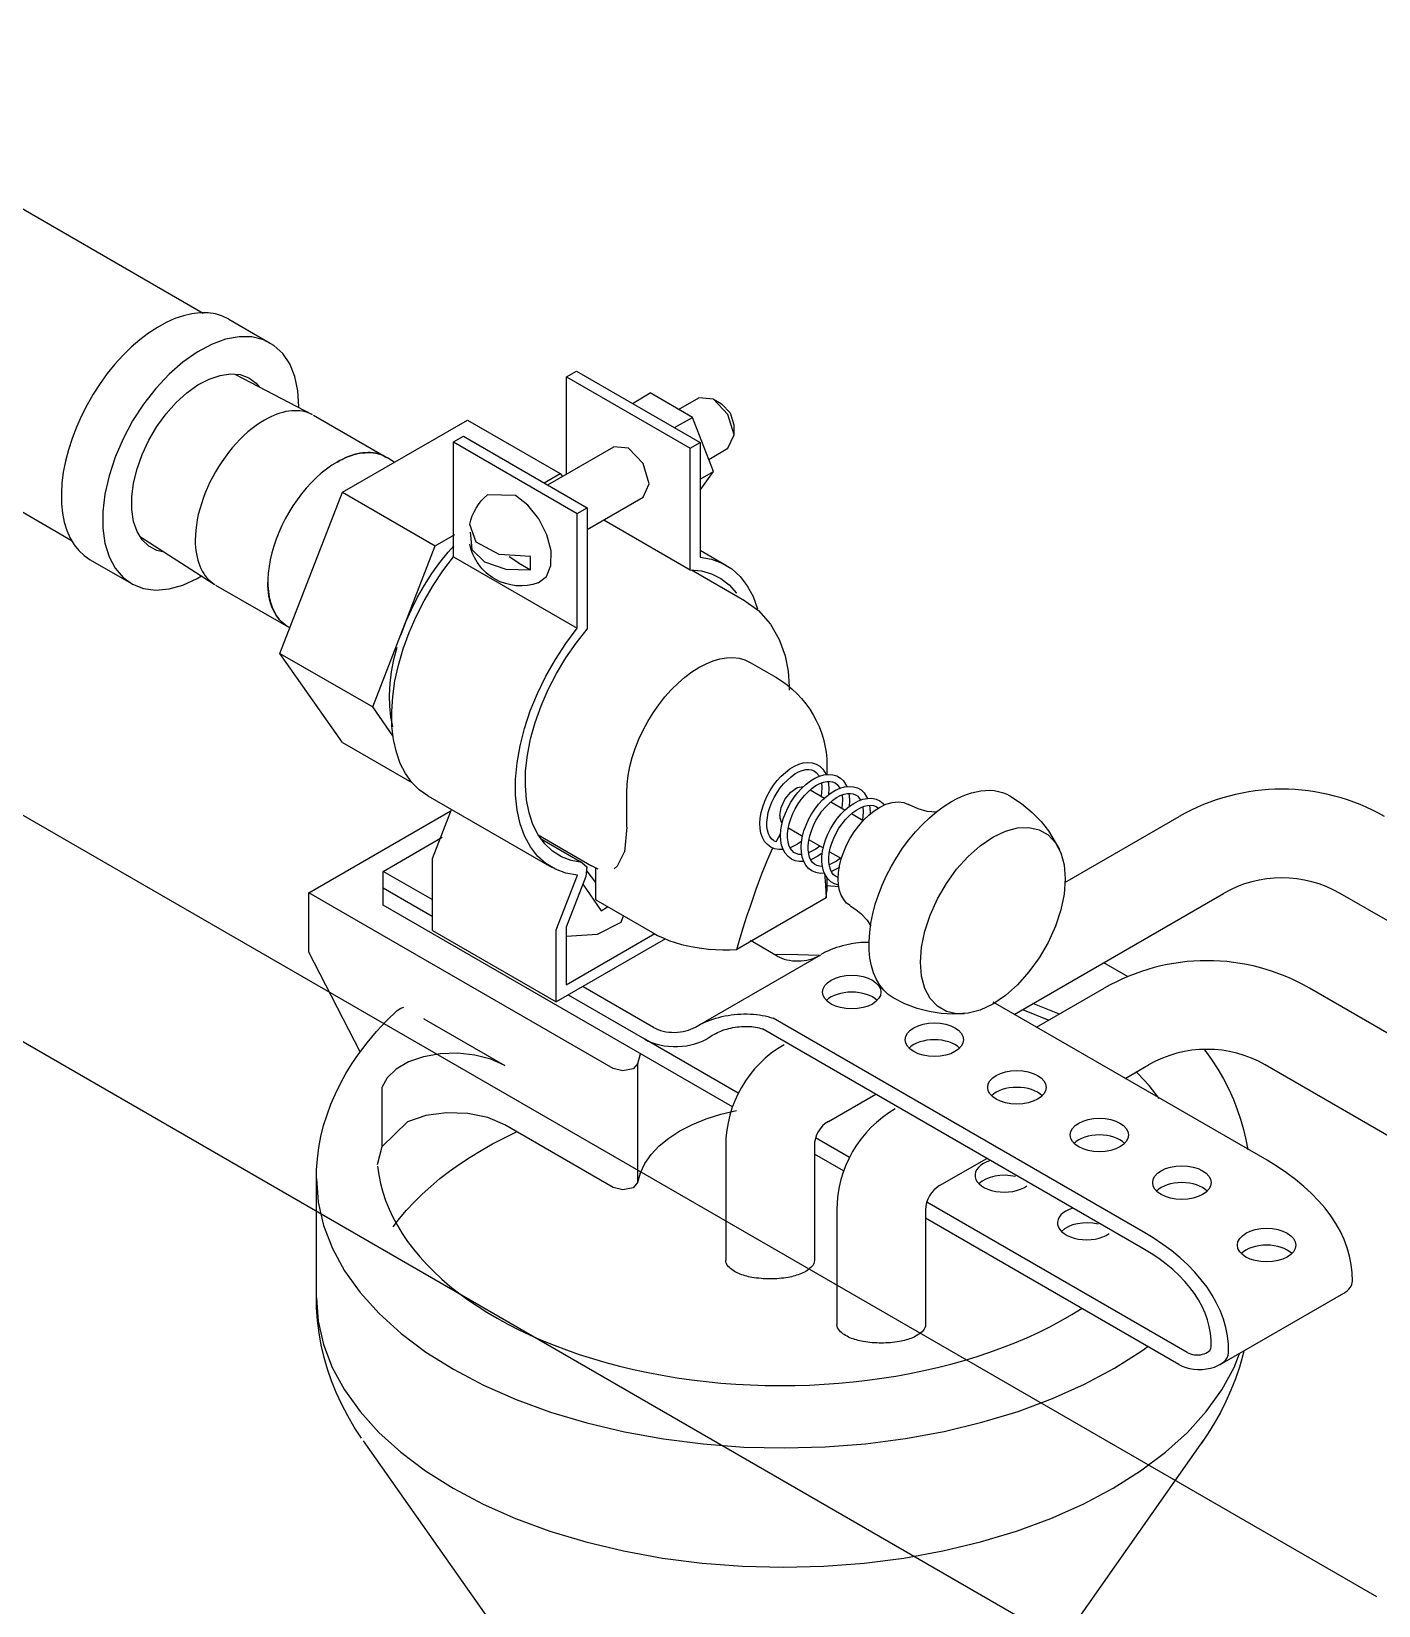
# Model space of a CAD drawing. Header units: centimetres. Extents: x 394264 to 551709, y 50011 to 59011.
# Drawn here: x 525746.5 to 525861.9, y 53905.5 to 54040.4 of the extents above; entities that cross this region are included whole.
import ezdxf

# ---------------------------------------------------------------- set-up
doc = ezdxf.new("R2010")
doc.units = ezdxf.units.CM
doc.layers.add('-M-YNGN-ZON3', color=6, linetype='SP', lineweight=30)
doc.layers.add('0-KRCN-YNG-CIHAZ', color=4, linetype='Continuous', lineweight=30)
doc.styles.add('CIZGI', font='tahoma.ttf', dxfattribs={"width": 0.8, "oblique": 20})
doc.linetypes.add('SP', pattern='A,2,-0.1,["SP",CIZGI,S=0.14,R=0.2,X=0,Y=-0.07],-0.255', length=2.355)

# ---------------------------------------------------------------- blocks, each defined once
blk = doc.blocks.new('A$C66BCA59E')
at = {"layer": '0-KRCN-YNG-CIHAZ', "color": 31, "linetype": 'Continuous', "lineweight": -3, "extrusion": (0, 0.816497, 0.57735)}
for p, q in [((957.53, -792.84, 2364.98), (1189.84, -926.97, 2469.64)), ((944.32, -804.62, 2361.06), (1176.79, -938.83, 2465.84)), ((1069.97, -805.82, 2557.75), (1089.3, -816.98, 2557.75)), ((1091.5, -817.5, 2557.75), (1095.04, -819.54, 2557.75)), ((1092, -822.21, 2568.16), (1098.64, -825.67, 2564.76)), ((1120.44, -822.43, 2724.07), (1121.29, -821.94, 2724.07)), ((1120.44, -822.43, 2724.07), (1131.04, -828.55, 2724.07)), ((1120.44, -830.77, 2724.07), (1120.44, -822.43, 2724.07)), ((1121.29, -821.94, 2724.07), (1131.89, -828.06, 2724.07)), ((1126.08, -824.71, 2724.07), (1127.61, -823.82, 2724.07)), ((1131.22, -825.91, 2724.07), (1127.61, -823.82, 2724.07)), ((1130.04, -825.23, 2724.07), (1131.77, -824.23, 2724.07)), ((1133.02, -824.35, 2724.07), (1133.73, -824.76, 2724.07)), ((1098.76, -825.73, 2564.76), (1104.98, -829.32, 2564.76)), ((1101.23, -832.33, 2583.59), (1111.95, -826.14, 2583.59)), ((1111.95, -826.14, 2583.59), (1119.9, -830.73, 2583.59)), ((1129.69, -826.79, 2724.07), (1131.22, -825.91, 2724.07)), ((1133.02, -830.55, 2724.07), (1131.22, -825.91, 2724.07)), ((1134.79, -827.41, 2724.07), (1134.79, -826.59, 2724.07)), ((1110.75, -828.02, 2724.07), (1111.6, -827.53, 2724.07)), ((1110.75, -828.02, 2724.07), (1121.36, -834.15, 2724.07)), ((1110.75, -837.85, 2724.07), (1110.75, -828.02, 2724.07)), ((1111.6, -827.53, 2724.07), (1122.2, -833.66, 2724.07)), ((1131.04, -828.55, 2724.07), (1131.89, -828.06, 2724.07)), ((1131.89, -828.06, 2724.07), (1131.89, -837.89, 2724.07)), ((1134.27, -828.56, 2724.07), (1134.79, -827.41, 2724.07)), ((1105.67, -829.76, 2555.58), (1105.09, -829.39, 2564.76)), ((1118.82, -831.7, 2724.07), (1124.49, -828.43, 2724.07)), ((1131.04, -838.97, 2724.07), (1131.04, -828.55, 2724.07)), ((1132.62, -829.51, 2724.07), (1134.27, -828.56, 2724.07)), ((1100.78, -829.74, 2564.76), (1100.78, -829.74, 2564.76)), ((1100.78, -829.74, 2564.76), (1100.78, -829.74, 2564.76)), ((1118.52, -831.53, 2575.97), (1119.9, -830.73, 2583.59)), ((1119.9, -830.73, 2583.59), (1120.08, -830.97, 2579.76)), ((1131.89, -832.16, 2724.07), (1133.02, -830.55, 2724.07)), ((1131.89, -831.21, 2724.07), (1133.02, -830.55, 2724.07)), ((1071.82, -832.87, 2557.75), (1078.08, -836.48, 2557.75)), ((1095.87, -846.14, 2583.59), (1101.23, -832.33, 2583.59)), ((1101.23, -832.33, 2583.59), (1109.19, -836.92, 2583.59)), ((1116.05, -832.61, 2724.07), (1113.65, -832.54, 2724.07)), ((1122.2, -835.52, 2724.07), (1126.99, -832.76, 2724.07)), ((1121.36, -834.15, 2724.07), (1122.2, -833.66, 2724.07)), ((1121.36, -843.98, 2724.07), (1121.36, -834.15, 2724.07)), ((1122.2, -833.66, 2724.07), (1122.2, -844.07, 2724.07)), ((1123.64, -834.69, 2724.07), (1131.04, -838.97, 2724.07)), ((1083.93, -836.16, 2568.74), (1090.25, -840.21, 2564.76)), ((1109.19, -836.92, 2583.59), (1110.85, -835.96, 2590.98)), ((1112.18, -835.75, 2724.07), (1112.21, -836.01, 2724.07)), ((1103.83, -850.73, 2583.59), (1109.19, -836.92, 2583.59)), ((1131.89, -837.3, 2724.07), (1134.1, -838.57, 2724.07)), ((1079.6, -838.11, 2557.75), (1083.14, -840.15, 2557.75)), ((1110.75, -837.85, 2724.07), (1121.36, -843.98, 2724.07)), ((1115.52, -837.83, 2724.07), (1116.34, -838.37, 2724.07)), ((1115.52, -837.83, 2724.07), (1116.34, -838.37, 2724.07)), ((1116.33, -838.39, 2724.07), (1117.35, -838.98, 2724.07)), ((1117.35, -838.98, 2724.07), (1117.35, -837.84, 2724.07)), ((1131.15, -838.98, 2591.79), (1135.69, -841.6, 2583.59)), ((1090.36, -840.28, 2564.76), (1096.58, -843.87, 2564.76)), ((1096.72, -843.95, 2556.49), (1096.69, -843.93, 2564.76)), ((1101.23, -853.76, 2583.59), (1095.87, -846.14, 2583.59)), ((1095.87, -846.14, 2583.59), (1103.83, -850.73, 2583.59)), ((1136.16, -846.91, 2583.59), (1138.37, -848.18, 2583.59)), ((1139.51, -848.97, 2596.34), (1139.51, -849.3, 2596.81)), ((1105.56, -853.2, 2576.3), (1103.83, -850.73, 2583.59)), ((1101.23, -853.76, 2583.59), (1107.17, -857.19, 2581.95)), ((1142.75, -855.77, 2583.59), (1142.75, -856.53, 2583.59)), ((1141.32, -857.83, 2583.59), (1142.55, -858.54, 2583.59)), ((1142.32, -857.68, 2583.59), (1142.26, -858.37, 2583.59)), ((1142.28, -857.21, 2583.59), (1142.32, -857.68, 2583.59)), ((1142.87, -857.09, 2583.59), (1142.92, -857.68, 2583.59)), ((1142.92, -857.68, 2583.59), (1142.88, -858.26, 2583.59)), ((1108.54, -858.34, 2724.07), (1119.15, -864.46, 2724.07)), ((1125.59, -860.8, 2583.59), (1125.59, -858.07, 2583.59)), ((1143.09, -858.85, 2583.59), (1144.31, -859.56, 2583.59)), ((1144.09, -858.71, 2583.59), (1144.03, -859.39, 2583.59)), ((1144.05, -858.23, 2583.59), (1144.09, -858.71, 2583.59)), ((1144.64, -858.11, 2583.59), (1144.69, -858.71, 2583.59)), ((1144.69, -858.71, 2583.59), (1144.65, -859.28, 2583.59)), ((1145.82, -859.25, 2583.59), (1145.86, -859.73, 2583.59)), ((1146.41, -859.13, 2583.59), (1146.46, -859.73, 2583.59)), ((1098.34, -866.65, 2728.15), (1110.47, -859.65, 2726.27)), ((1108.95, -863.7, 2724.07), (1110.57, -859.51, 2724.07)), ((1144.86, -859.87, 2583.59), (1145.87, -860.46, 2583.59)), ((1145.86, -859.73, 2583.59), (1145.79, -860.41, 2583.59)), ((1146.46, -859.73, 2583.59), (1146.45, -859.92, 2583.59)), ((1104.71, -864.82, 2618.75), (1109.78, -861.89, 2614.62)), ((1118.01, -861.7, 2591.77), (1122.57, -864.33, 2583.59)), ((1125.59, -861.03, 2583.59), (1125.39, -863.13, 2583.59)), ((1125.59, -861.03, 2583.59), (1125.59, -860.81, 2583.59)), ((1138.39, -862.28, 2583.59), (1138.79, -861.54, 2583.59)), ((1139.45, -861.09, 2583.59), (1140.66, -861.79, 2583.59)), ((1118.21, -862, 2724.07), (1121.76, -864.05, 2724.07)), ((1124.81, -864.35, 2583.59), (1125.39, -863.13, 2583.59)), ((1141.22, -862.11, 2583.59), (1142.43, -862.81, 2583.59)), ((1142.98, -863.13, 2583.59), (1144, -863.72, 2583.59)), ((1108.95, -869.89, 2724.07), (1108.95, -863.7, 2724.07)), ((1123.14, -864.62, 2583.59), (1122.53, -864.31, 2583.59)), ((1122.94, -867.26, 2583.59), (1122.94, -864.53, 2583.59)), ((1124.51, -864.6, 2583.59), (1124.81, -864.35, 2583.59)), ((1143.83, -864.48, 2583.59), (1143.13, -864.84, 2583.59)), ((1104.71, -867.7, 2622.84), (1104.71, -864.82, 2618.75)), ((1108.92, -867.24, 2622.19), (1104.71, -864.82, 2618.75)), ((1119.55, -869.82, 2724.07), (1121.37, -865.14, 2724.07)), ((1122.09, -865.25, 2724.07), (1120.4, -869.6, 2724.07)), ((1121.84, -865.9, 2724.07), (1123.4, -868.19, 2724.07)), ((1122.96, -865.77, 2721.45), (1122.2, -864.79, 2724.07)), ((1142.75, -865.34, 2583.59), (1142.75, -866.49, 2583.59)), ((1124.43, -881.71, 2728.15), (1098.34, -866.65, 2728.15)), ((1098.34, -871.75, 2728.15), (1098.34, -866.65, 2728.15)), ((1108.92, -868.69, 2624.23), (1104.71, -866.26, 2620.79)), ((1122.94, -867.26, 2583.59), (1127.8, -870.06, 2583.59)), ((1142.69, -867.09, 2583.59), (1135.04, -871.51, 2583.59)), ((1142.69, -867.09, 2583.59), (1142.75, -866.49, 2583.59)), ((1134.66, -884.99, 2647.28), (1104.71, -867.7, 2622.84)), ((1123.4, -868.19, 2724.07), (1123.96, -867.86, 2724.41)), ((1108.95, -869.89, 2724.07), (1119.55, -876.01, 2724.07)), ((1119.55, -876.01, 2724.07), (1119.55, -869.82, 2724.07)), ((1120.4, -869.6, 2724.07), (1120.4, -874.54, 2724.07)), ((1128.92, -870.6, 2727.97), (1119.55, -876.01, 2724.07)), ((1120.4, -874.54, 2724.07), (1128.01, -870.15, 2728.02)), ((1138.5, -872.07, 2629.02), (1136.21, -870.75, 2627.15)), ((1102.76, -880.27, 2728.15), (1098.34, -871.75, 2728.15)), ((1131.62, -878.08, 2637.51), (1142.23, -871.96, 2628.85)), ((1127.15, -879.21, 2639.11), (1120.6, -875.43, 2633.77)), ((1127.89, -878.2, 2637.68), (1121.85, -874.71, 2632.75)), ((1105.93, -876.75, 2728.15), (1106.23, -876.54, 2728.15)), ((1106.23, -876.54, 2728.15), (1106.48, -876.45, 2728.15)), ((1180.47, -889.58, 2653.78), (1157.01, -876.04, 2634.63)), ((1108.2, -877.44, 2728.15), (1108.21, -877.45, 2728.15)), ((1108.21, -877.45, 2728.15), (1115.14, -881.45, 2728.15)), ((1169.86, -895.71, 2662.44), (1138.15, -877.4, 2636.55)), ((1135.15, -883.83, 2645.65), (1127.15, -879.21, 2639.11)), ((1169.83, -897.13, 2664.46), (1137.24, -878.31, 2637.84)), ((1126.56, -891.46, 2728.15), (1126.56, -881.27, 2728.15)), ((1126.56, -891.46, 2728.15), (1126.56, -881.27, 2728.15)), ((1104.6, -883.33, 2728.15), (1104.6, -888.43, 2728.15)), ((1106.81, -886.29, 2728.15), (1104.6, -888.43, 2728.15)), ((1124.43, -891.9, 2728.15), (1115.14, -886.54, 2728.15)), ((1104.6, -888.43, 2728.15), (1104.2, -889.98, 2728.15)), ((1144.68, -889.33, 2653.43), (1141.78, -887.66, 2651.06)), ((1144.18, -890.49, 2655.06), (1141.68, -889.05, 2653.02)), ((1099, -901.35, 2728.15), (1099, -891.14, 2728.15)), ((1173.63, -906.05, 2677.07), (1151.3, -893.16, 2658.84)), ((1172.91, -907.08, 2678.52), (1151.21, -894.55, 2660.8)), ((1176.45, -907.08, 2678.52), (1187.06, -900.95, 2669.86)), ((1103.02, -913.61, 2728.15), (1117.62, -934.39, 2728.15)), ((1174.98, -913.61, 2728.15), (1158.84, -936.58, 2728.15))]:
    blk.add_line(p, q, dxfattribs=at)
at = {"layer": '0-KRCN-YNG-CIHAZ', "color": 31, "linetype": 'Continuous', "lineweight": -3, "extrusion": (1.12e-14, -1.8e-15, -1)}
for p, q in [((1088.85, -823.13, 2557.75), (1089.81, -822.63, 2557.75)), ((1089.81, -822.63, 2557.75), (1090.74, -822.31, 2557.75)), ((1090.74, -822.31, 2557.75), (1091.64, -822.18, 2557.75)), ((1091.64, -822.18, 2557.75), (1092.46, -822.25, 2557.75)), ((1092.46, -822.25, 2557.75), (1093.2, -822.53, 2557.75)), ((1093.2, -822.53, 2557.75), (1093.84, -822.99, 2557.75)), ((1086.98, -824.65, 2557.75), (1087.9, -823.81, 2557.75)), ((1087.9, -823.81, 2557.75), (1088.85, -823.13, 2557.75)), ((1093.84, -822.99, 2557.75), (1094.08, -823.29, 2557.28)), ((1086.12, -825.62, 2557.75), (1086.98, -824.65, 2557.75)), ((1084.64, -827.87, 2557.75), (1085.33, -826.7, 2557.75)), ((1085.33, -826.7, 2557.75), (1086.12, -825.62, 2557.75)), ((1084.07, -829.08, 2557.75), (1084.64, -827.87, 2557.75)), ((1083.63, -830.31, 2557.75), (1084.07, -829.08, 2557.75)), ((1083.32, -831.54, 2557.75), (1083.63, -830.31, 2557.75)), ((1083.17, -832.71, 2557.75), (1083.32, -831.54, 2557.75)), ((1083.17, -833.82, 2557.75), (1083.17, -832.71, 2557.75)), ((1083.32, -834.82, 2557.75), (1083.17, -833.82, 2557.75)), ((1083.63, -835.69, 2557.75), (1083.32, -834.82, 2557.75)), ((1084.07, -836.41, 2557.75), (1083.63, -835.69, 2557.75)), ((1084.64, -836.96, 2557.75), (1084.07, -836.41, 2557.75)), ((1085.33, -837.33, 2557.75), (1084.64, -836.96, 2557.75)), ((1085.95, -837.46, 2557.69), (1085.33, -837.33, 2557.75))]:
    blk.add_line(p, q, dxfattribs=at)
at = {"layer": '0-KRCN-YNG-CIHAZ', "color": 31, "linetype": 'Continuous', "lineweight": -3}
for p, q in [((1109.58, -838.36, 2583.59), (1110.3, -837.46, 2583.59)), ((1110.3, -837.46, 2583.59), (1110.78, -836.92, 2584.02)), ((1108.89, -839.3, 2583.59), (1109.58, -838.36, 2583.59)), ((1131.04, -838.97, 2724.07), (1131.99, -839.06, 2724.07)), ((1131.89, -837.89, 2724.07), (1132.87, -838.06, 2724.07)), ((1132.87, -838.06, 2724.07), (1133.77, -838.4, 2724.07)), ((1133.77, -838.4, 2724.07), (1134.59, -838.89, 2724.07)), ((1134.59, -838.89, 2724.07), (1135.31, -839.54, 2724.07)), ((1088.78, -839.73, 2557.75), (1089.15, -839.5, 2558.5)), ((1107.67, -841.32, 2583.59), (1108.26, -840.29, 2583.59)), ((1108.26, -840.29, 2583.59), (1108.89, -839.3, 2583.59)), ((1131.99, -839.06, 2724.07), (1132.87, -839.31, 2724.07)), ((1132.87, -839.31, 2724.07), (1133.67, -839.71, 2724.07)), ((1133.67, -839.71, 2724.07), (1134.38, -840.27, 2724.07)), ((1134.38, -840.27, 2724.07), (1134.99, -840.97, 2724.07)), ((1135.31, -839.54, 2724.07), (1135.92, -840.34, 2724.07)), ((1135.92, -840.34, 2724.07), (1136.42, -841.27, 2724.07)), ((1107.14, -842.37, 2583.59), (1107.67, -841.32, 2583.59)), ((1136.42, -841.27, 2724.07), (1136.8, -842.32, 2724.07)), ((1106.66, -843.43, 2583.59), (1107.14, -842.37, 2583.59)), ((1106.25, -844.51, 2583.59), (1106.66, -843.43, 2583.59)), ((1105.64, -846.66, 2583.59), (1105.91, -845.59, 2583.59)), ((1105.44, -847.71, 2583.59), (1105.64, -846.66, 2583.59)), ((1105.32, -848.73, 2583.59), (1105.44, -847.71, 2583.59)), ((1105.27, -849.73, 2583.59), (1105.32, -848.73, 2583.59)), ((1105.29, -850.67, 2583.59), (1105.27, -849.73, 2583.59)), ((1105.39, -851.58, 2583.59), (1105.29, -850.67, 2583.59)), ((1105.56, -852.42, 2583.59), (1105.39, -851.58, 2583.59)), ((1163.14, -865.78, 3086.98), (1172.94, -860.12, 3086.98)), ((1142.75, -866.04, 2728.17), (1143.8, -866.11, 2728.15)), ((1158.79, -877.07, 3086.98), (1176.74, -866.71, 3086.98)), ((1325.17, -946.63, 3086.98), (1186.74, -866.71, 3086.98)), ((1160.72, -878.18, 3086.98), (1166.52, -874.83, 3086.98)), ((1325.71, -956.58, 3086.98), (1184.12, -874.83, 3086.98)), ((1159.5, -876.66, 2728.13), (1161.78, -877.57, 2728.04)), ((1126.56, -881.27, 2728.15), (1126.77, -880.45, 2728.15)), ((1168.32, -882.57, 3086.98), (1170.32, -881.41, 3086.98)), ((1321.85, -963.13, 3086.98), (1180.32, -881.41, 3086.98)), ((1142.88, -886.25, 3086.98), (1146.93, -883.91, 3086.98)), ((1131.23, -886.5, 2728.15), (1132.41, -886.02, 2728.15)), ((1132.41, -886.02, 2728.15), (1133.67, -885.62, 2728.15)), ((1133.67, -885.62, 2728.15), (1135, -885.31, 2728.15)), ((1129.2, -887.67, 2728.15), (1130.16, -887.05, 2728.15)), ((1130.16, -887.05, 2728.15), (1131.23, -886.5, 2728.15)), ((1127.69, -889.07, 2728.15), (1128.38, -888.35, 2728.15)), ((1128.38, -888.35, 2728.15), (1129.2, -887.67, 2728.15)), ((1134.08, -888.33, 3086.98), (1134.08, -898.15, 3086.98)), ((1141.68, -888.33, 3086.98), (1141.68, -898.15, 3086.98)), ((1126.77, -890.64, 2728.15), (1127.16, -889.84, 2728.15)), ((1127.16, -889.84, 2728.15), (1127.69, -889.07, 2728.15)), ((1152.41, -891.75, 3086.98), (1156.46, -889.41, 3086.98)), ((1126.56, -891.46, 2728.15), (1126.77, -890.64, 2728.15)), ((1143.61, -893.83, 3086.98), (1143.61, -903.65, 3086.98)), ((1151.21, -893.83, 3086.98), (1151.21, -903.65, 3086.98)), ((1178.39, -906.27, 2728.15), (1178.1, -907.3, 2728.15)), ((1178.47, -905.91, 2729.23), (1178.39, -906.27, 2728.15)), ((1178.1, -907.3, 2728.15), (1177.76, -908.3, 2728.15)), ((1177.76, -908.3, 2728.15), (1177.38, -909.29, 2728.15)), ((1176.95, -910.25, 2728.15), (1176.48, -911.18, 2728.15)), ((1177.38, -909.29, 2728.15), (1176.95, -910.25, 2728.15)), ((1176.48, -911.18, 2728.15), (1175.97, -912.09, 2728.15)), ((1175.42, -912.96, 2728.15), (1174.84, -913.82, 2728.15)), ((1175.97, -912.09, 2728.15), (1175.42, -912.96, 2728.15))]:
    blk.add_line(p, q, dxfattribs=at)
at = {"layer": '0-KRCN-YNG-CIHAZ', "color": 31, "linetype": 'Continuous', "lineweight": -3, "extrusion": (1.6e-15, -1.7e-15, -1)}
for p, q in [((1125.11, -869.16, 2724.07), (1125.31, -868.64, 2725.49)), ((1123.09, -870.2, 2724.07), (1125.11, -869.16, 2724.07)), ((1120.4, -870.36, 2724.07), (1123.09, -870.2, 2724.07))]:
    blk.add_line(p, q, dxfattribs=at)
at = {"layer": '0-KRCN-YNG-CIHAZ', "color": 31, "linetype": 'Continuous', "lineweight": -3, "extrusion": (-2.26e-14, -9e-15, -1)}
for p, q in [((1140.27, -871.96, 2728.15), (1138.19, -871.95, 2728.15)), ((1142.1, -872.03, 2728.14), (1140.27, -871.96, 2728.15)), ((1162.68, -877.05, 2727.86), (1160.4, -876.14, 2728.08))]:
    blk.add_line(p, q, dxfattribs=at)
at = {"layer": '0-KRCN-YNG-CIHAZ', "color": 31, "linetype": 'Continuous', "lineweight": -3, "extrusion": (8.3e-15, 1.7e-15, -1)}
for p, q in [((1099, -891.14, 2728.15), (1099.15, -893.16, 2728.15)), ((1099.15, -893.16, 2728.15), (1099.61, -895.16, 2728.15)), ((1099.61, -895.16, 2728.15), (1100.37, -897.13, 2728.15)), ((1100.37, -897.13, 2728.15), (1101.42, -899.05, 2728.15)), ((1101.42, -899.05, 2728.15), (1102.76, -900.92, 2728.15)), ((1102.76, -900.92, 2728.15), (1104.38, -902.7, 2728.15)), ((1104.38, -902.7, 2728.15), (1106.26, -904.41, 2728.15)), ((1106.26, -904.41, 2728.15), (1108.39, -906.01, 2728.15)), ((1108.39, -906.01, 2728.15), (1110.75, -907.49, 2728.15)), ((1167.4, -907.4, 2728.15), (1169.75, -905.91, 2728.15)), ((1169.75, -905.91, 2728.15), (1170.26, -905.53, 2729.89)), ((1110.75, -907.49, 2728.15), (1113.33, -908.85, 2728.15)), ((1164.83, -908.77, 2728.15), (1167.4, -907.4, 2728.15)), ((1113.33, -908.85, 2728.15), (1116.11, -910.08, 2728.15)), ((1162.07, -910, 2728.15), (1164.83, -908.77, 2728.15)), ((1116.11, -910.08, 2728.15), (1119.06, -911.16, 2728.15)), ((1159.13, -911.1, 2728.15), (1162.07, -910, 2728.15)), ((1119.06, -911.16, 2728.15), (1122.17, -912.09, 2728.15)), ((1156.03, -912.03, 2728.15), (1159.13, -911.1, 2728.15)), ((1122.17, -912.09, 2728.15), (1125.4, -912.86, 2728.15)), ((1125.4, -912.86, 2728.15), (1128.74, -913.46, 2728.15)), ((1149.48, -913.43, 2728.15), (1152.81, -912.81, 2728.15)), ((1152.81, -912.81, 2728.15), (1156.03, -912.03, 2728.15)), ((1128.74, -913.46, 2728.15), (1132.15, -913.89, 2728.15)), ((1132.15, -913.89, 2728.15), (1135.62, -914.15, 2728.15)), ((1135.62, -914.15, 2728.15), (1139.11, -914.23, 2728.15)), ((1139.11, -914.23, 2728.15), (1142.6, -914.14, 2728.15)), ((1142.6, -914.14, 2728.15), (1146.07, -913.87, 2728.15)), ((1146.07, -913.87, 2728.15), (1149.48, -913.43, 2728.15))]:
    blk.add_line(p, q, dxfattribs=at)
at = {"layer": '0-KRCN-YNG-CIHAZ', "color": 31, "linetype": 'Continuous', "lineweight": -3, "extrusion": (2.52e-14, 3.8e-15, -1)}
for p, q in [((1099, -901.35, 2728.15), (1099.15, -903.36, 2728.15)), ((1099.15, -903.36, 2728.15), (1099.61, -905.36, 2728.15)), ((1099.61, -905.36, 2728.15), (1100.36, -907.33, 2728.15)), ((1177.64, -907.33, 2728.15), (1178.1, -906.14, 2729.25)), ((1100.36, -907.33, 2728.15), (1101.41, -909.25, 2728.15)), ((1176.59, -909.25, 2728.15), (1177.64, -907.33, 2728.15)), ((1101.41, -909.25, 2728.15), (1102.75, -911.11, 2728.15)), ((1175.25, -911.11, 2728.15), (1176.59, -909.25, 2728.15)), ((1102.75, -911.11, 2728.15), (1104.36, -912.9, 2728.15)), ((1173.64, -912.9, 2728.15), (1175.25, -911.11, 2728.15)), ((1104.36, -912.9, 2728.15), (1106.23, -914.6, 2728.15)), ((1171.76, -914.6, 2728.15), (1173.64, -912.9, 2728.15)), ((1106.23, -914.6, 2728.15), (1108.36, -916.2, 2728.15)), ((1169.64, -916.2, 2728.15), (1171.76, -914.6, 2728.15)), ((1108.36, -916.2, 2728.15), (1110.71, -917.68, 2728.15)), ((1167.28, -917.68, 2728.15), (1169.64, -916.2, 2728.15)), ((1110.71, -917.68, 2728.15), (1113.29, -919.04, 2728.15)), ((1164.71, -919.04, 2728.15), (1167.28, -917.68, 2728.15)), ((1113.29, -919.04, 2728.15), (1116.06, -920.27, 2728.15)), ((1161.94, -920.27, 2728.15), (1164.71, -919.04, 2728.15)), ((1116.06, -920.27, 2728.15), (1119, -921.35, 2728.15)), ((1159, -921.35, 2728.15), (1161.94, -920.27, 2728.15)), ((1119, -921.35, 2728.15), (1122.09, -922.28, 2728.15)), ((1122.09, -922.28, 2728.15), (1125.32, -923.05, 2728.15)), ((1152.68, -923.05, 2728.15), (1155.9, -922.28, 2728.15)), ((1155.9, -922.28, 2728.15), (1159, -921.35, 2728.15)), ((1125.32, -923.05, 2728.15), (1128.65, -923.66, 2728.15)), ((1128.65, -923.66, 2728.15), (1132.05, -924.09, 2728.15)), ((1145.94, -924.09, 2728.15), (1149.35, -923.66, 2728.15)), ((1149.35, -923.66, 2728.15), (1152.68, -923.05, 2728.15)), ((1132.05, -924.09, 2728.15), (1135.51, -924.36, 2728.15)), ((1135.51, -924.36, 2728.15), (1139, -924.44, 2728.15)), ((1139, -924.44, 2728.15), (1142.48, -924.36, 2728.15)), ((1142.48, -924.36, 2728.15), (1145.94, -924.09, 2728.15))]:
    blk.add_line(p, q, dxfattribs=at)
at = {"layer": '0-KRCN-YNG-CIHAZ', "color": 31, "linetype": 'Continuous', "lineweight": -3}
for points, elevation in [([(1091.5, -817.5), (1090.95, -817.23), (1090.35, -817.05), (1089.71, -816.96), (1089.03, -816.95), (1088.33, -817.03), (1087.61, -817.2), (1086.87, -817.45), (1086.12, -817.78), (1085.37, -818.2), (1084.61, -818.69), (1083.87, -819.26), (1083.13, -819.9), (1082.42, -820.6), (1081.73, -821.35), (1081.08, -822.16), (1080.46, -823.02), (1079.88, -823.91), (1079.34, -824.84), (1078.86, -825.79), (1078.43, -826.75), (1078.06, -827.72), (1077.74, -828.7), (1077.5, -829.66), (1077.31, -830.62), (1077.19, -831.55), (1077.14, -832.44), (1077.16, -833.31), (1077.24, -834.12), (1077.39, -834.89), (1077.61, -835.6), (1077.89, -836.25), (1078.24, -836.83), (1078.64, -837.33), (1079.09, -837.76), (1079.6, -838.11)], 2557.75), ([(1097.5, -824.99), (1097.41, -823.63), (1097.15, -822.4), (1096.71, -821.32), (1096.11, -820.43), (1095.36, -819.75), (1094.47, -819.27), (1093.47, -819.02), (1092.38, -819), (1091.22, -819.22), (1090.01, -819.66), (1088.78, -820.31), (1087.56, -821.17), (1086.37, -822.22), (1085.24, -823.43), (1084.19, -824.77), (1083.25, -826.22), (1082.43, -827.75), (1081.75, -829.33), (1081.23, -830.91), (1080.88, -832.48), (1080.7, -833.98), (1080.7, -835.4), (1080.88, -836.7), (1081.23, -837.86), (1081.75, -838.84), (1082.43, -839.63), (1083.25, -840.21), (1084.19, -840.58), (1085.24, -840.71), (1086.37, -840.61), (1087.56, -840.28), (1088.78, -839.73)], 2557.75), ([(1098.64, -825.67), (1098.45, -825.57), (1098.24, -825.5), (1098.03, -825.43), (1097.81, -825.39), (1097.59, -825.35), (1097.36, -825.34), (1097.12, -825.34), (1096.88, -825.35), (1096.63, -825.38), (1096.38, -825.42), (1096.13, -825.48), (1095.87, -825.55), (1095.61, -825.64), (1095.35, -825.75), (1095.08, -825.87), (1094.82, -826), (1094.56, -826.14)], 2564.76), ([(1094.56, -826.14), (1094.2, -826.36), (1093.84, -826.61), (1093.48, -826.87), (1093.13, -827.16), (1092.79, -827.47), (1092.45, -827.81), (1092.12, -828.16), (1091.79, -828.52), (1091.48, -828.91), (1091.18, -829.31), (1090.89, -829.72), (1090.62, -830.14), (1090.36, -830.58), (1090.11, -831.02), (1089.88, -831.47), (1089.67, -831.93), (1089.47, -832.39), (1089.3, -832.85), (1089.14, -833.31), (1089, -833.78), (1088.88, -834.24), (1088.79, -834.69), (1088.71, -835.14), (1088.66, -835.58), (1088.63, -836.01), (1088.62, -836.43)], 2564.76), ([(1103.17, -828.94), (1102.94, -828.96), (1102.71, -828.99), (1102.47, -829.04), (1102.24, -829.1), (1102, -829.18), (1101.76, -829.27), (1101.51, -829.36), (1101.27, -829.48), (1101.02, -829.6), (1100.78, -829.74)], 2564.76), ([(1105.09, -829.39), (1104.9, -829.28), (1104.71, -829.18), (1104.51, -829.1), (1104.3, -829.04), (1104.09, -828.99), (1103.86, -828.95), (1103.64, -828.93), (1103.4, -828.93), (1103.17, -828.94)], 2564.76), ([(1100.78, -829.74), (1100.32, -830.02), (1099.87, -830.34), (1099.42, -830.7), (1098.98, -831.1), (1098.55, -831.52), (1098.13, -831.98), (1097.73, -832.46), (1097.35, -832.97), (1096.99, -833.5), (1096.65, -834.05), (1096.33, -834.61), (1096.04, -835.19), (1095.78, -835.77), (1095.55, -836.36), (1095.35, -836.94), (1095.18, -837.53), (1095.04, -838.11), (1094.94, -838.69), (1094.87, -839.25), (1094.84, -839.79), (1094.84, -840.32), (1094.88, -840.82), (1094.95, -841.3), (1095.06, -841.75), (1095.2, -842.17), (1095.37, -842.56), (1095.58, -842.91), (1095.81, -843.23), (1096.08, -843.5), (1096.37, -843.74), (1096.69, -843.93)], 2564.76), ([(1117.35, -837.84), (1114.67, -837.65), (1112.69, -836.6), (1112.15, -835.08)], 2724.07), ([(1088.62, -836.43), (1088.62, -836.74), (1088.64, -837.04), (1088.67, -837.33), (1088.71, -837.61), (1088.77, -837.89), (1088.83, -838.15), (1088.91, -838.4), (1089, -838.64), (1089.1, -838.87), (1089.22, -839.09), (1089.34, -839.29), (1089.47, -839.49), (1089.62, -839.67), (1089.77, -839.83), (1089.94, -839.98), (1090.11, -840.12), (1090.29, -840.24)], 2564.76), ([(1108.54, -858.34), (1107.82, -857.83), (1107.18, -857.2), (1106.64, -856.44), (1106.19, -855.57), (1105.85, -854.59), (1105.61, -853.52), (1105.47, -852.36), (1105.45, -851.13), (1105.54, -849.84), (1105.73, -848.5), (1106.04, -847.14), (1106.44, -845.75), (1106.95, -844.36), (1107.55, -842.98), (1108.24, -841.63), (1109, -840.31), (1109.84, -839.05), (1110.75, -837.85)], 2724.07), ([(1135.6, -841.55), (1136.89, -842.47), (1137.92, -843.63), (1138.67, -844.95), (1139.16, -846.34), (1139.42, -847.65), (1139.51, -848.97)], 2583.59), ([(1121.37, -865.14), (1120.39, -864.98), (1119.49, -864.64), (1118.67, -864.15), (1117.95, -863.5), (1117.34, -862.71), (1116.84, -861.78), (1116.46, -860.73), (1116.2, -859.56), (1116.07, -858.29), (1116.07, -856.95), (1116.2, -855.53), (1116.45, -854.07), (1116.83, -852.58), (1117.33, -851.07), (1117.94, -849.57), (1118.66, -848.09), (1119.48, -846.65), (1120.38, -845.28), (1121.36, -843.98)], 2724.07), ([(1121.76, -864.05), (1120.84, -863.88), (1120, -863.56), (1119.24, -863.08), (1118.57, -862.46), (1118.01, -861.7), (1117.56, -860.81), (1117.22, -859.8), (1117, -858.68), (1116.91, -857.47), (1116.93, -856.19), (1117.09, -854.85), (1117.36, -853.46), (1117.75, -852.05), (1118.26, -850.63), (1118.87, -849.23), (1119.58, -847.85), (1120.38, -846.52), (1121.26, -845.26), (1122.2, -844.07)], 2724.07), ([(1125.59, -858.07), (1125.62, -857.35), (1125.71, -856.61), (1125.86, -855.84), (1126.06, -855.06), (1126.32, -854.28), (1126.63, -853.5), (1127, -852.72), (1127.4, -851.97), (1127.85, -851.24), (1128.34, -850.54), (1128.86, -849.87), (1129.41, -849.26), (1129.99, -848.69), (1130.57, -848.18), (1131.18, -847.73), (1131.78, -847.34), (1132.39, -847.03), (1132.99, -846.78), (1133.58, -846.61), (1134.15, -846.52), (1134.7, -846.5), (1135.22, -846.56), (1135.71, -846.7), (1136.16, -846.91)], 2583.59), ([(1139.01, -862.94), (1138.63, -862.95), (1138.27, -862.88), (1137.94, -862.74), (1137.65, -862.52), (1137.41, -862.25), (1137.23, -861.92), (1137.1, -861.55), (1137.03, -861.14), (1137.01, -860.7), (1137.04, -860.25), (1137.12, -859.77), (1137.25, -859.29), (1137.42, -858.81), (1137.64, -858.34), (1137.89, -857.88), (1138.18, -857.44), (1138.49, -857.03), (1138.83, -856.66), (1139.2, -856.33), (1139.57, -856.04), (1139.96, -855.81), (1140.34, -855.64), (1140.73, -855.53), (1141.11, -855.49), (1141.48, -855.52), (1141.83, -855.62), (1142.14, -855.8), (1142.41, -856.05), (1142.7, -856.52)], 2583.59), ([(1138.38, -862.28), (1138.18, -862.18), (1138.01, -862.04), (1137.86, -861.84), (1137.74, -861.6), (1137.66, -861.3), (1137.61, -860.97), (1137.61, -860.59), (1137.65, -860.19), (1137.73, -859.77), (1137.86, -859.34), (1138.03, -858.9), (1138.24, -858.48), (1138.48, -858.06), (1138.75, -857.67), (1139.04, -857.31), (1139.36, -856.99), (1139.68, -856.71), (1140.01, -856.47), (1140.33, -856.3), (1140.64, -856.17), (1140.94, -856.1), (1141.21, -856.09), (1141.44, -856.12), (1141.65, -856.2), (1141.84, -856.33), (1142.11, -856.67)], 2583.59), ([(1140.77, -863.96), (1140.4, -863.97), (1140.04, -863.9), (1139.71, -863.76), (1139.42, -863.54), (1139.18, -863.27), (1138.99, -862.94), (1138.87, -862.57), (1138.79, -862.16), (1138.77, -861.72), (1138.81, -861.27), (1138.89, -860.79), (1139.01, -860.31), (1139.19, -859.83), (1139.4, -859.36), (1139.66, -858.9), (1139.94, -858.46), (1140.26, -858.05), (1140.6, -857.68), (1140.96, -857.35), (1141.34, -857.06), (1141.72, -856.83), (1142.11, -856.66), (1142.5, -856.55), (1142.88, -856.51), (1143.25, -856.54), (1143.6, -856.64), (1143.91, -856.82), (1144.17, -857.07), (1144.47, -857.54)], 2583.59), ([(1138.71, -860.03), (1138.83, -859.33), (1139.16, -858.61), (1139.65, -858.02), (1140.21, -857.64), (1140.74, -857.55)], 2583.59), ([(1140.59, -863.37), (1140.34, -863.36), (1140.12, -863.29), (1139.93, -863.19), (1139.76, -863.04), (1139.61, -862.83), (1139.5, -862.58), (1139.42, -862.29), (1139.38, -861.94), (1139.38, -861.57), (1139.43, -861.16), (1139.52, -860.74), (1139.65, -860.31), (1139.82, -859.87), (1140.03, -859.45), (1140.28, -859.03), (1140.55, -858.65), (1140.85, -858.29), (1141.16, -857.97), (1141.49, -857.7), (1141.81, -857.47), (1142.14, -857.3), (1142.45, -857.18), (1142.74, -857.12), (1143, -857.11), (1143.24, -857.15), (1143.45, -857.23), (1143.63, -857.36), (1143.87, -857.69)], 2583.59), ([(1142.54, -864.98), (1142.16, -864.99), (1141.8, -864.92), (1141.47, -864.78), (1141.18, -864.57), (1140.95, -864.29), (1140.76, -863.96), (1140.63, -863.59), (1140.56, -863.18), (1140.54, -862.75), (1140.57, -862.29), (1140.65, -861.81), (1140.78, -861.33), (1140.96, -860.85), (1141.17, -860.38), (1141.42, -859.92), (1141.71, -859.48), (1142.03, -859.07), (1142.37, -858.7), (1142.73, -858.37), (1143.11, -858.08), (1143.49, -857.85), (1143.88, -857.68), (1144.27, -857.57), (1144.65, -857.53), (1145.02, -857.56), (1145.37, -857.66), (1145.68, -857.84), (1145.94, -858.09), (1146.24, -858.56)], 2583.59), ([(1153.43, -858.83), (1153.86, -858.6), (1154.29, -858.4), (1154.71, -858.23), (1155.13, -858.09), (1155.54, -857.99), (1155.94, -857.91), (1156.34, -857.88), (1156.72, -857.87), (1157.09, -857.9), (1157.45, -857.96), (1157.8, -858.05), (1158.12, -858.18), (1158.43, -858.34)], 2583.59), ([(1142.36, -864.39), (1142.11, -864.38), (1141.89, -864.31), (1141.69, -864.21), (1141.52, -864.06), (1141.38, -863.86), (1141.27, -863.6), (1141.19, -863.31), (1141.15, -862.97), (1141.15, -862.59), (1141.19, -862.18), (1141.28, -861.76), (1141.42, -861.33), (1141.59, -860.89), (1141.8, -860.47), (1142.05, -860.05), (1142.32, -859.67), (1142.62, -859.31), (1142.93, -858.99), (1143.25, -858.72), (1143.58, -858.49), (1143.9, -858.32), (1144.22, -858.2), (1144.51, -858.14), (1144.77, -858.13), (1145.01, -858.17), (1145.21, -858.26), (1145.39, -858.38), (1145.64, -858.71)], 2583.59), ([(1143.75, -865.99), (1143.41, -865.88), (1143.09, -865.7), (1142.83, -865.46), (1142.62, -865.15), (1142.46, -864.8), (1142.36, -864.41), (1142.31, -863.99), (1142.32, -863.55), (1142.37, -863.08), (1142.48, -862.6), (1142.63, -862.12), (1142.82, -861.64), (1143.06, -861.17), (1143.33, -860.72), (1143.63, -860.3), (1143.96, -859.9), (1144.31, -859.55), (1144.68, -859.24), (1145.06, -858.99), (1145.45, -858.78), (1145.84, -858.64), (1146.22, -858.56), (1146.6, -858.55), (1146.96, -858.62), (1147.29, -858.76), (1147.72, -859.12)], 2583.59), ([(1143.68, -865.34), (1143.48, -865.24), (1143.31, -865.1), (1143.16, -864.9), (1143.05, -864.66), (1142.96, -864.37), (1142.92, -864.03), (1142.91, -863.66), (1142.95, -863.25), (1143.04, -862.83), (1143.17, -862.4), (1143.34, -861.97), (1143.54, -861.54), (1143.78, -861.12), (1144.05, -860.73), (1144.35, -860.37), (1144.66, -860.05), (1144.98, -859.77), (1145.31, -859.54), (1145.63, -859.36), (1145.95, -859.23), (1146.24, -859.17), (1146.51, -859.15), (1146.75, -859.18), (1146.96, -859.26), (1147.16, -859.4)], 2583.59), ([(1148.43, -875.66), (1148, -875.36), (1147.62, -874.99), (1147.28, -874.56), (1146.99, -874.07), (1146.75, -873.52), (1146.57, -872.91), (1146.44, -872.26), (1146.38, -871.56), (1146.37, -870.83), (1146.42, -870.07), (1146.52, -869.27), (1146.68, -868.47), (1146.9, -867.64), (1147.17, -866.82), (1147.5, -865.99), (1147.87, -865.18), (1148.29, -864.37), (1148.75, -863.59), (1149.24, -862.84), (1149.78, -862.12), (1150.34, -861.44), (1150.93, -860.81), (1151.54, -860.23), (1152.16, -859.7), (1152.8, -859.23), (1153.43, -858.83)], 2583.59), ([(1147.25, -859.34), (1147.8, -859.07), (1148.34, -858.91), (1148.85, -858.86), (1149.33, -858.92), (1149.75, -859.09)], 2583.59), ([(1152.13, -859.74), (1151.33, -859.68), (1150.56, -859.47), (1149.75, -859.1)], 2583.59), ([(1158.43, -858.34), (1159.44, -859), (1160.35, -859.76), (1161.1, -860.53), (1161.73, -861.33), (1162.67, -862.95)], 2583.59), ([(1144.75, -867.75), (1144.44, -867.53), (1144.19, -867.23), (1143.98, -866.87), (1143.83, -866.45), (1143.74, -865.98), (1143.71, -865.47), (1143.74, -864.92), (1143.83, -864.34), (1143.98, -863.75), (1144.19, -863.15), (1144.44, -862.56), (1144.75, -861.98), (1145.1, -861.43), (1145.48, -860.91), (1145.89, -860.43), (1146.33, -860.01), (1146.79, -859.64), (1147.25, -859.34)], 2583.59), ([(1156.97, -876.19), (1155.89, -876.7), (1154.85, -876.98), (1153.87, -877.02), (1152.99, -876.82), (1152.23, -876.38), (1151.61, -875.71), (1151.15, -874.85), (1150.87, -873.8), (1150.78, -872.61), (1150.87, -871.32), (1151.15, -869.95), (1151.61, -868.56), (1152.23, -867.18), (1152.99, -865.86), (1153.87, -864.63), (1154.85, -863.54), (1155.89, -862.62), (1156.97, -861.89), (1158.05, -861.37), (1159.09, -861.09), (1160.07, -861.06), (1160.95, -861.26), (1161.72, -861.7), (1162.33, -862.36), (1162.79, -863.23), (1163.07, -864.27), (1163.16, -865.46), (1163.07, -866.76), (1162.79, -868.12), (1162.33, -869.52), (1161.72, -870.9), (1160.95, -872.22), (1160.07, -873.44), (1159.09, -874.54), (1158.05, -875.46), (1156.97, -876.19)], 2583.59), ([(1135.04, -871.51), (1135.33, -870.52), (1135.61, -869.57), (1135.9, -868.66), (1136.19, -867.79), (1136.69, -866.34), (1137.18, -865.02), (1137.66, -863.84), (1138.12, -862.81)], 2583.59), ([(1140.59, -862.23), (1140.22, -862.49), (1139.6, -862.79)], 2583.59), ([(1142.14, -862.66), (1141.81, -862.91), (1141.18, -863.24)], 2583.59), ([(1142.35, -863.26), (1141.97, -863.52), (1141.36, -863.82)], 2583.59), ([(1121.76, -864.05), (1122.17, -864.43), (1122.09, -865.25)], 2724.07), ([(1143.91, -863.68), (1143.58, -863.93), (1142.95, -864.26)], 2583.59), ([(1142.55, -864.98), (1142.63, -865.99), (1142.69, -867.09)], 2583.59), ([(1144.75, -867.76), (1145.24, -868.08), (1145.67, -868.44), (1146.19, -869.01), (1146.51, -869.5)], 2583.59), ([(1166.46, -872.64), (1168.54, -873.83)], 2728.15), ([(1099, -891.37), (1099.01, -890.4), (1099.08, -889.44), (1099.21, -888.48), (1099.39, -887.54), (1099.62, -886.6), (1099.91, -885.67), (1100.24, -884.76), (1100.63, -883.87), (1101.06, -882.99), (1101.53, -882.13), (1102.05, -881.3), (1102.61, -880.48), (1103.35, -879.5), (1104.16, -878.55), (1105.02, -877.64), (1105.93, -876.75)], 2728.15), ([(1154.55, -877.02), (1153.57, -877.06), (1152.53, -877), (1151.52, -876.84), (1150.48, -876.56), (1149.44, -876.17), (1148.43, -875.66)], 2583.59), ([(1175.09, -880.08), (1175.13, -880.13), (1175.71, -880.94), (1176.24, -881.77), (1176.74, -882.61), (1177.19, -883.48), (1177.59, -884.37), (1177.92, -885.21), (1178.21, -886.06), (1178.46, -886.93), (1178.66, -887.8), (1178.82, -888.69)], 2728.15), ([(1126.56, -881.27), (1126.14, -881.75), (1125.27, -881.92), (1124.43, -881.71)], 2728.15), ([(1171.23, -884.27), (1170.36, -883.18), (1169.37, -882.11), (1169.27, -882.02)], 2728.15), ([(1105.57, -895.29), (1106.12, -894.57), (1106.72, -893.86), (1107.37, -893.16), (1108.07, -892.47), (1108.8, -891.81), (1109.59, -891.15), (1110.41, -890.52), (1111.27, -889.9), (1112.18, -889.31), (1113.12, -888.73), (1114.1, -888.18), (1115.11, -887.64), (1116.16, -887.13)], 2728.15), ([(1126.56, -891.46), (1126.14, -891.94), (1125.27, -892.11), (1124.43, -891.9)], 2728.15), ([(1102.86, -913.38), (1102.25, -912.45), (1101.69, -911.49), (1101.17, -910.5), (1100.7, -909.47), (1100.3, -908.49), (1099.96, -907.49), (1099.66, -906.47), (1099.42, -905.43), (1099.23, -904.37), (1099.09, -903.31), (1099.02, -902.23), (1099, -901.16)], 2728.15)]:
    blk.add_lwpolyline(points, dxfattribs=dict(at, elevation=elevation))
at = {"layer": '0-KRCN-YNG-CIHAZ', "color": 31, "linetype": 'Continuous', "lineweight": -3, "extrusion": (-1.05e-14, -6.1e-15, -1), "elevation": -2724.07}
blk.add_lwpolyline([(-1134.79, -827.41), (-1134.27, -825.67), (-1133.02, -824.35), (-1131.77, -824.23)], dxfattribs=at)
at = {"layer": '0-KRCN-YNG-CIHAZ', "color": 31, "linetype": 'Continuous', "lineweight": -3, "extrusion": (1.75e-14, 1.01e-14, -1), "elevation": -2724.07}
blk.add_lwpolyline([(-1134.79, -826.59), (-1134.48, -825.55), (-1133.73, -824.76)], dxfattribs=at)
at = {"layer": '0-KRCN-YNG-CIHAZ', "color": 31, "linetype": 'Continuous', "lineweight": -3, "extrusion": (-9.48e-14, 1.772e-13, -1), "elevation": -2564.76}
blk.add_lwpolyline([(-1100.78, -829.74), (-1101.02, -829.6), (-1101.27, -829.48), (-1101.51, -829.36), (-1101.76, -829.27), (-1102, -829.18), (-1102.24, -829.1), (-1102.47, -829.04), (-1102.71, -828.99), (-1102.94, -828.96), (-1103.17, -828.94)], dxfattribs=at)
at = {"layer": '0-KRCN-YNG-CIHAZ', "color": 31, "linetype": 'Continuous', "lineweight": -3, "extrusion": (5e-16, 2.13e-14, -1), "elevation": -2564.76}
blk.add_lwpolyline([(-1103.17, -828.94), (-1103.4, -828.93), (-1103.64, -828.93), (-1103.86, -828.95), (-1104.09, -828.99), (-1104.3, -829.04), (-1104.51, -829.1), (-1104.71, -829.18), (-1104.9, -829.28), (-1105.09, -829.39)], dxfattribs=at)
at = {"layer": '0-KRCN-YNG-CIHAZ', "color": 31, "linetype": 'Continuous', "lineweight": -3, "extrusion": (2.09e-14, 1.8e-15, -1), "elevation": -2724.07}
blk.add_lwpolyline([(-1126.99, -832.76), (-1127.51, -831.62), (-1126.99, -829.87), (-1125.74, -828.55), (-1124.49, -828.43)], dxfattribs=at)
at = {"layer": '0-KRCN-YNG-CIHAZ', "color": 31, "linetype": 'Continuous', "lineweight": -3, "extrusion": (9.7e-15, -1.74e-14, -1), "elevation": -2724.07}
blk.add_lwpolyline([(-1118.01, -840.09), (-1118.72, -839.55), (-1119.1, -838.6), (-1119.11, -837.36), (-1118.74, -835.97), (-1118.05, -834.61), (-1117.12, -833.44), (-1116.05, -832.61)], dxfattribs=at)
at = {"layer": '0-KRCN-YNG-CIHAZ', "color": 31, "linetype": 'Continuous', "lineweight": -3, "extrusion": (-4.7e-15, -2.5e-15, -1), "elevation": -2724.07}
blk.add_lwpolyline([(-1112.21, -836.01), (-1112.31, -837.24), (-1113.41, -838.29), (-1115.23, -838.92), (-1117.35, -838.98)], dxfattribs=at)
at = {"layer": '0-KRCN-YNG-CIHAZ', "color": 31, "linetype": 'Continuous', "lineweight": -3, "extrusion": (-4.16e-14, -6.26e-14, -1), "elevation": -2564.76}
blk.add_lwpolyline([(-1096.69, -843.93), (-1096.5, -843.82), (-1096.32, -843.7), (-1096.15, -843.56), (-1095.98, -843.41), (-1095.83, -843.25), (-1095.69, -843.07), (-1095.55, -842.88), (-1095.43, -842.67), (-1095.32, -842.45), (-1095.22, -842.22), (-1095.13, -841.98), (-1095.05, -841.73), (-1094.99, -841.47), (-1094.93, -841.2), (-1094.89, -840.92), (-1094.86, -840.63), (-1094.84, -840.33), (-1094.84, -840.02)], dxfattribs=at)
at = {"layer": '0-KRCN-YNG-CIHAZ', "color": 31, "linetype": 'Continuous', "lineweight": -3, "extrusion": (1.7201e-12, 7.84e-14, -1), "elevation": -2583.59}
blk.add_lwpolyline([(-1138.71, -860.03), (-1138.71, -860.14), (-1138.72, -860.19), (-1138.72, -860.22), (-1138.73, -860.25), (-1138.73, -860.27), (-1138.74, -860.29), (-1138.74, -860.31), (-1138.74, -860.33), (-1138.75, -860.35), (-1138.75, -860.37), (-1138.76, -860.38), (-1138.76, -860.4), (-1138.77, -860.41), (-1138.77, -860.42), (-1138.77, -860.43), (-1138.78, -860.45), (-1138.78, -860.46), (-1138.79, -860.47), (-1138.79, -860.48), (-1138.8, -860.49), (-1138.8, -860.5), (-1138.8, -860.51), (-1138.81, -860.52), (-1138.81, -860.53), (-1138.82, -860.54), (-1138.82, -860.55), (-1138.83, -860.56), (-1138.83, -860.57), (-1138.83, -860.57), (-1138.84, -860.58), (-1138.84, -860.59), (-1138.85, -860.6), (-1138.85, -860.61), (-1138.85, -860.61), (-1138.86, -860.62), (-1138.86, -860.63), (-1138.87, -860.63), (-1138.87, -860.64), (-1138.88, -860.65), (-1138.88, -860.65), (-1138.88, -860.66), (-1138.89, -860.67), (-1138.89, -860.67), (-1138.9, -860.68), (-1138.9, -860.69), (-1138.91, -860.69), (-1138.91, -860.7)], dxfattribs=at)
at = {"layer": '0-KRCN-YNG-CIHAZ', "color": 31, "linetype": 'Continuous', "lineweight": -3, "extrusion": (1.12e-13, 2.075e-13, -1), "elevation": -2583.59}
blk.add_lwpolyline([(-1127.8, -870.06), (-1128.24, -870.3), (-1128.72, -870.52), (-1129.21, -870.73), (-1129.74, -870.91), (-1130.28, -871.07), (-1130.84, -871.21), (-1131.42, -871.32), (-1132.01, -871.41), (-1132.6, -871.48), (-1133.21, -871.52), (-1133.82, -871.54), (-1134.43, -871.54), (-1135.04, -871.51)], dxfattribs=at)
at = {"layer": '0-KRCN-YNG-CIHAZ', "color": 31, "linetype": 'Continuous', "lineweight": -3, "extrusion": (0, 0.816497, 0.57735), "elevation": 805.82}
for points in [[(-1131.48, 2660.63, -0.028536), (-1132.06, 2660.08, -0.09282), (-1134.01, 2658.97, -0.102959), (-1136.2, 2658.69, -0.111488), (-1138.15, 2659.3, -0.111488)], [(-1132.63, 2662.16, -0.039869), (-1133.22, 2661.56, -0.089025), (-1134.52, 2660.76, -0.104913), (-1135.98, 2660.52, -0.119789), (-1137.24, 2660.89, -0.119789)]]:
    blk.add_lwpolyline(points, format="xyb", dxfattribs=at)
at = {"layer": '0-KRCN-YNG-CIHAZ', "color": 31, "linetype": 'Continuous', "lineweight": -3, "extrusion": (-6.3e-15, -1.14e-14, -1), "elevation": -2728.15}
blk.add_lwpolyline([(-1115.14, -881.45), (-1113.96, -880.91), (-1112.59, -880.56), (-1111.12, -880.4), (-1109.62, -880.45), (-1108.18, -880.71), (-1106.9, -881.15), (-1105.83, -881.77), (-1105.05, -882.51), (-1104.6, -883.33)], dxfattribs=at)
at = {"layer": '0-KRCN-YNG-CIHAZ', "color": 31, "linetype": 'Continuous', "lineweight": -3, "extrusion": (-4.5e-15, -6.5e-15, -1), "elevation": -2728.15}
blk.add_lwpolyline([(-1115.14, -886.54), (-1113.68, -885.92), (-1111.97, -885.56), (-1110.15, -885.5), (-1108.38, -885.75), (-1106.81, -886.29)], dxfattribs=at)
at = {"layer": '0-KRCN-YNG-CIHAZ', "color": 31, "linetype": 'Continuous', "lineweight": -3, "elevation": 2833.74}
for points in [[(1141.68, -898.15, -0.197785), (1141.47, -898.67, -0.09881), (1140.57, -899.28, -0.05616), (1139.43, -899.61, -0.042869), (1137.88, -899.74, -0.042869), (1136.33, -899.61, -0.05616), (1135.19, -899.28, -0.09881), (1134.29, -898.67, -0.197785), (1134.08, -898.15, -0.197785)], [(1151.21, -903.65, -0.197785), (1151, -904.17, -0.09881), (1150.09, -904.78, -0.05616), (1148.96, -905.11, -0.042869), (1147.41, -905.24, -0.042869), (1145.86, -905.11, -0.05616), (1144.72, -904.78, -0.09881), (1143.82, -904.17, -0.197785), (1143.61, -903.65, -0.197785)]]:
    blk.add_lwpolyline(points, format="xyb", dxfattribs=at)
at = {"layer": '0-KRCN-YNG-CIHAZ', "color": 31, "linetype": 'Continuous', "lineweight": -3, "extrusion": (0, 0.816497, 0.57735)}
for centre in [(-1144.88, 2655.43, 805.82), (-1151.96, 2662.5, 805.82), (-1159.03, 2669.57, 805.82), (-1166.1, 2676.64, 805.82), (-1173.17, 2683.71, 805.82), (-1180.43, 2692.99, 805.82)]:
    blk.add_circle(centre, 2.5, dxfattribs=at)
at = {"layer": '0-KRCN-YNG-CIHAZ', "color": 31, "linetype": 'Continuous', "lineweight": -3, "extrusion": (0, 0, -1)}
for start, end in [(11.1733, 50.0487), (249.9513, 348.8267)]:
    blk.add_arc((-1116.49, -835.93, -2724.07), 4.42, start, end, dxfattribs=at)
at = {"layer": '0-KRCN-YNG-CIHAZ', "color": 31, "linetype": 'Continuous', "lineweight": -3, "extrusion": (8.3e-15, 1e-16, -1)}
blk.add_arc((-1133.99, -855.77, -2583.59), 8.76, 120, 180, dxfattribs=at)
at = {"layer": '0-KRCN-YNG-CIHAZ', "color": 31, "linetype": 'Continuous', "lineweight": -3}
for centre, radius, start, end in [((1181.74, -875.37, 3086.98), 17.6, 60, 120), ((1181.74, -875.37, 3086.98), 10, 60, 120), ((1175.32, -890.07, 3086.98), 17.6, 60, 120), ((1144.08, -888.33, 3086.98), 10, 120, 180), ((1175.32, -890.07, 3086.98), 10, 60, 120), ((1153.61, -893.83, 3086.98), 10, 120, 180), ((1144.08, -888.33, 3086.98), 2.4, 120, 180), ((1153.61, -893.83, 3086.98), 2.4, 120, 180)]:
    blk.add_arc(centre, radius, start, end, dxfattribs=at)
at = {"layer": '0-KRCN-YNG-CIHAZ', "color": 31, "linetype": 'Continuous', "lineweight": -3, "extrusion": (0, 0.816497, 0.57735)}
for centre, radius, start, end in [((-1146.6, 2654.14, 805.82), 6.11, 288.9597, 310.1716), ((-1145.98, 2651.37, 805.82), 3.3, 264.1933, 294.3683), ((-1140.26, 2648.31, 805.82), 2.5, 45, 136.7098), ((-1147.17, 2654.81, 805.82), 6.98, 310.1716, 315), ((-1144.88, 2657.93, 805.82), 2.5, 210, 330), ((-1129.77, 2659.82, 805.82), 3.7, 45, 140.7619), ((-1129.66, 2658.91, 805.82), 2.5, 45, 136.7098), ((-1151.96, 2665, 805.82), 2.5, 210, 330), ((-1159.03, 2672.07, 805.82), 2.5, 210, 330), ((-1166.1, 2679.14, 805.82), 2.5, 210, 330), ((-1138.84, 2679.18, 805.82), 34.66, 3.4186, 138.0521), ((-1157.94, 2684.01, 806.8), 2.5, 297.9688, 140.8667), ((-1162.79, 2698.08, 805.82), 25, 179.3637, 225), ((-1157.94, 2686.51, 806.8), 2.5, 246.9541, 330), ((-1173.17, 2686.21, 805.82), 2.5, 210, 330), ((-1165.01, 2691.08, 806.8), 2.5, 297.9688, 140.8667), ((-1165.01, 2693.58, 806.8), 2.5, 246.9541, 330), ((-1152.18, 2708.69, 805.82), 25, 179.3637, 225), ((-1180.43, 2695.49, 805.82), 2.5, 210, 330), ((-1155.69, 2707.62, 805.82), 20, 178.6123, 225), ((-1185.29, 2698.33, 805.82), 2.5, 135, 179.3637), ((-1174.68, 2708.94, 805.82), 2.5, 45, 179.3637), ((-1174.48, 2708.08, 805.82), 1.2, 45, 178.6123)]:
    blk.add_arc(centre, radius, start, end, dxfattribs=at)

msp = doc.modelspace()

# ---------------------------------------------------------------- block references
at = {"layer": '-M-YNGN-ZON3'}
msp.add_blockref('A$C66BCA59E', (524671.91, 54833.28, -2010.95), dxfattribs=at)

doc.saveas('drawing.dxf')
